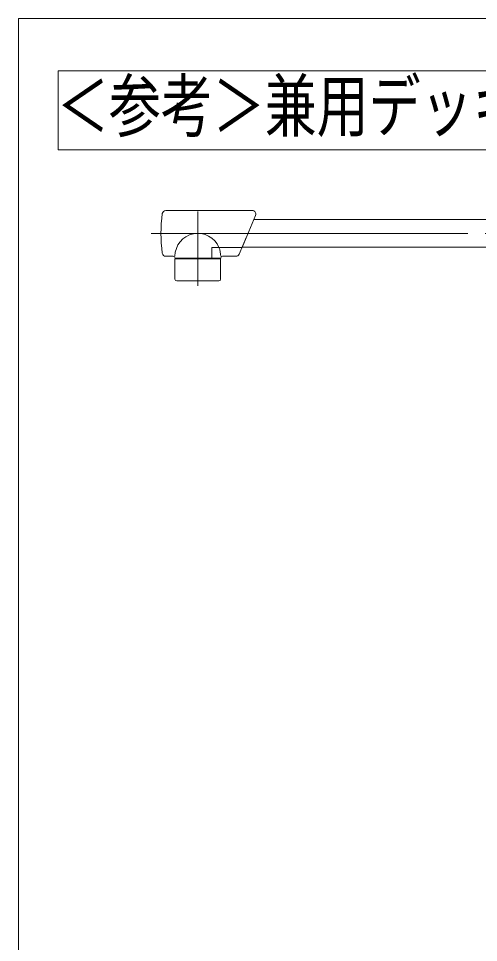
# Model space of a CAD drawing. Units: millimetres on the paper. Extents: x -305 to 305, y -152 to 152.
# Drawn here: x -43 to -16.9, y 7.1 to 59.6 of the extents above; entities that cross this region are included whole.
import ezdxf
from ezdxf.enums import TextEntityAlignment as Align

# ---------------------------------------------------------------- set-up
doc = ezdxf.new("R2010")
doc.units = ezdxf.units.MM
doc.linetypes.add('LONG_CHAIN', pattern=[21, 18, -1, 1, -1])
doc.layers.add('0-1_RV', color=7, linetype='Continuous', lineweight=9)
doc.styles.add('ＭＳ ゴシック', font='')
doc.styles.get('ＭＳ ゴシック').set_extended_font_data('MS Gothic')

msp = doc.modelspace()

# ---------------------------------------------------------------- linework, layer by layer
at = {"layer": '0-1_RV'}
for p, q in [((-43.041, 59.627), (-43.041, -45.436)), ((-43.041, 59.627), (100.948, 59.627)), ((-40.787, 56.655), (-40.787, 52.158)), ((-40.787, 56.655), (1.213, 56.655)), ((-40.787, 52.158), (1.213, 52.158)), ((-34.663, 48.709), (-29.74, 48.709)), ((-30.327, 46.608), (-29.556, 48.431)), ((-29.654, 48.199), (-5.34, 48.199)), ((-30.487, 46.231), (-30.073, 47.209)), ((-32.039, 46.009), (-32.039, 46.609)), ((-32.039, 46.609), (-30.327, 46.609)), ((-32.039, 46.608), (-30.327, 46.608)), ((-32.039, 46.009), (-32.039, 46.608)), ((-30.322, 46.619), (-5.34, 46.619)), ((-34.238, 46.109), (-34.663, 46.109)), ((-32.841, 45.959), (-34.141, 45.959)), ((-34.141, 44.809), (-34.141, 45.959)), ((-34.138, 46.009), (-32.039, 46.009)), ((-33.791, 45.999), (-33.831, 45.959)), ((-32.841, 45.959), (-31.722, 45.959)), ((-32.638, 46.009), (-31.538, 46.009)), ((-31.891, 45.999), (-31.851, 45.959)), ((-31.851, 45.959), (-31.541, 45.959)), ((-31.541, 44.809), (-31.541, 45.959)), ((-30.671, 46.109), (-31.438, 46.109)), ((-32.841, 44.709), (-34.041, 44.709)), ((-32.841, 44.709), (-31.641, 44.709))]:
    msp.add_line(p, q, dxfattribs=at)
at = {"layer": '0-1_RV', "linetype": 'LONG_CHAIN'}
for p, q in [((-32.841, 48.659), (-32.841, 44.426)), ((-35.488, 47.409), (-5.34, 47.409))]:
    msp.add_line(p, q, dxfattribs=at)
at = {"layer": '0-1_RV'}
for centre, radius, start, end in [((-26.688, 47.409), 8.25, 172.1462, 187.8538), ((-34.663, 48.509), 0.2, 90, 172.1462), ((-29.74, 48.509), 0.2, 337.0679, 90), ((-32.839, 46.108), 1.301, 22.6212, 179.9486), ((-34.663, 46.309), 0.2, 187.8538, 270), ((-32.837, 46.108), 1.301, 0.0514, 22.6541), ((-30.671, 46.309), 0.2, 270, 337.0679), ((-34.238, 46.009), 0.1, 0, 90), ((-31.438, 46.009), 0.1, 90, 180), ((-34.041, 44.809), 0.1, 180.001, 270), ((-31.641, 44.809), 0.1, 270, 0)]:
    msp.add_arc(centre, radius, start, end, dxfattribs=at)

# ---------------------------------------------------------------- texts
at = {"layer": '0-1_RV', "style": 'ＭＳ ゴシック', "width": 0.75}
msp.add_text('＜参考＞兼用デッキ水栓位置図', height=2.889, dxfattribs=at).set_placement((-40.855, 52.351), align=Align.BOTTOM_LEFT)

doc.saveas('drawing.dxf')
